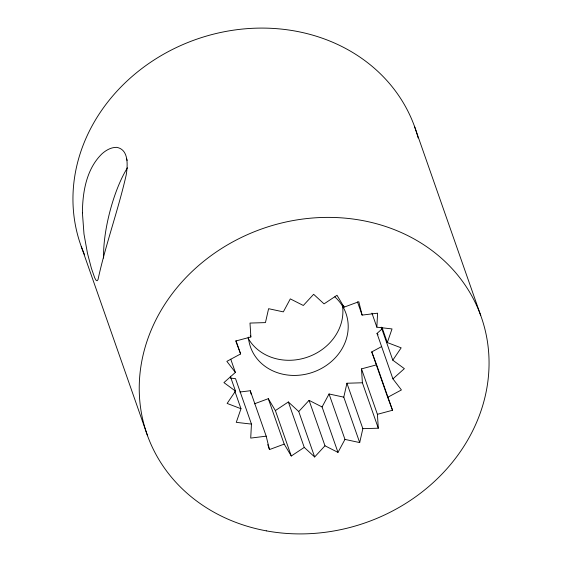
<?xml version="1.0" encoding="UTF-8"?>
<svg xmlns="http://www.w3.org/2000/svg" width="562" height="562" viewBox="0 0 562 562"><rect width="100%" height="100%" fill="white"/><g stroke="black" fill="none" stroke-linecap="round" stroke-linejoin="round"><path stroke-width="0.84" d="M230.483 378.086L235.541 378.669L251.453 424.099L250.715 438.086L266.191 436.168L269.479 449.565L284.203 444.121L291.285 456.007L304.253 447.401L288.341 401.971L275.38 410.576L291.285 456.007M378.296 428.209L362.392 382.778L346.937 383.235L362.848 428.666L378.296 428.209L377.418 414.313L392.529 410.253L387.675 397.327L401.423 389.944L392.922 378.865L404.366 368.651L392.796 360.179L401.163 347.843L387.316 342.553L392.023 328.925L376.849 327.175L377.587 313.189L362.104 315.099L357.481 301.885M343.782 397.151L329.051 393.969L344.963 439.4L359.694 442.582L343.782 397.151L346.937 383.235M359.694 442.582L362.848 428.666M234.909 391.377L240.979 408.722L236.272 422.35L251.453 424.099M344.963 439.4L337.987 452.389L322.075 406.958L329.051 393.969M230.294 376.224L235.499 391.089L227.139 403.432L240.979 408.722M309.065 400.362L324.977 445.792L314.657 456.969L298.745 411.539L309.065 400.362L322.075 406.958M230.75 359.195L235.38 372.409L223.929 382.617L235.499 391.089M392.922 378.865L377.011 333.435L382.729 328.327M235.998 340.727L240.62 353.948L226.858 361.345L235.38 372.409M387.675 397.327L371.763 351.896L381.696 346.564M240.62 353.948L235.766 341.015L250.877 336.961L249.999 323.066L265.447 322.609L268.601 308.693L283.332 311.875L290.308 298.886L303.318 305.482L313.645 294.305L324.049 303.873L337.01 295.268L344.099 307.154L358.816 301.71L362.104 315.099M254.389 403.832L268.292 398.69L275.38 410.576M362.392 382.778L361.507 368.883L376.624 364.822L392.529 410.253M239.96 392.016L250.28 390.738L266.191 436.168M324.977 445.792L337.987 452.389M288.341 401.971L298.745 411.539M304.253 447.401L314.657 456.969M377.011 333.435L378.071 334.819M371.763 351.896L376.315 364.014M414.461 126.274L480.756 315.577M382.111 327.681L387.316 342.553M381.226 327.14L392.796 360.179M371.932 313.132L376.849 327.175M343.515 305.503L344.099 307.154M361.507 368.883L377.418 414.313M250.301 335.31L250.877 336.961M268.292 398.69L284.203 444.121M267.744 444.605L269.479 449.565M81.244 246.423L147.539 435.726M250.28 390.738L251.102 394.088M84.588 254.755A177.114 155.793 -19.3 0 1 196.363 39.312A177.114 155.793 -19.3 0 1 418.128 137.95M342.328 304.667A50.601 44.51 -19.3 0 1 307.772 357.039A50.601 44.51 -19.3 0 1 247.947 337.959M334.833 296.877A50.601 44.51 -19.3 0 1 318.218 370.084A50.601 44.51 -19.3 0 1 248.397 337.144M103.619 258.056A63.998 18.349 -75.7 0 1 127.455 167.82M126.506 158.54A63.998 13.593 -85.6 0 1 127.117 160.458M82.417 212.822L83.991 234.052L87.461 253.272L91.43 268.425L94.746 277.902L96.039 280.227L97.093 280.775L97.999 279.651C105.663 244.294 118.231 210.125 126.232 174.838C127.679 165.502 129.007 149.394 116.601 147.342C111.107 147.286 106.155 150.138 102.136 153.672C86.443 168.769 82.558 191.993 82.417 212.822M266.29 530.851A177.114 155.793 -19.3 0 0 483.77 324.885A177.114 155.793 -19.3 0 0 192.38 271.207A177.114 155.793 -19.3 0 0 266.29 530.851"/></g></svg>
